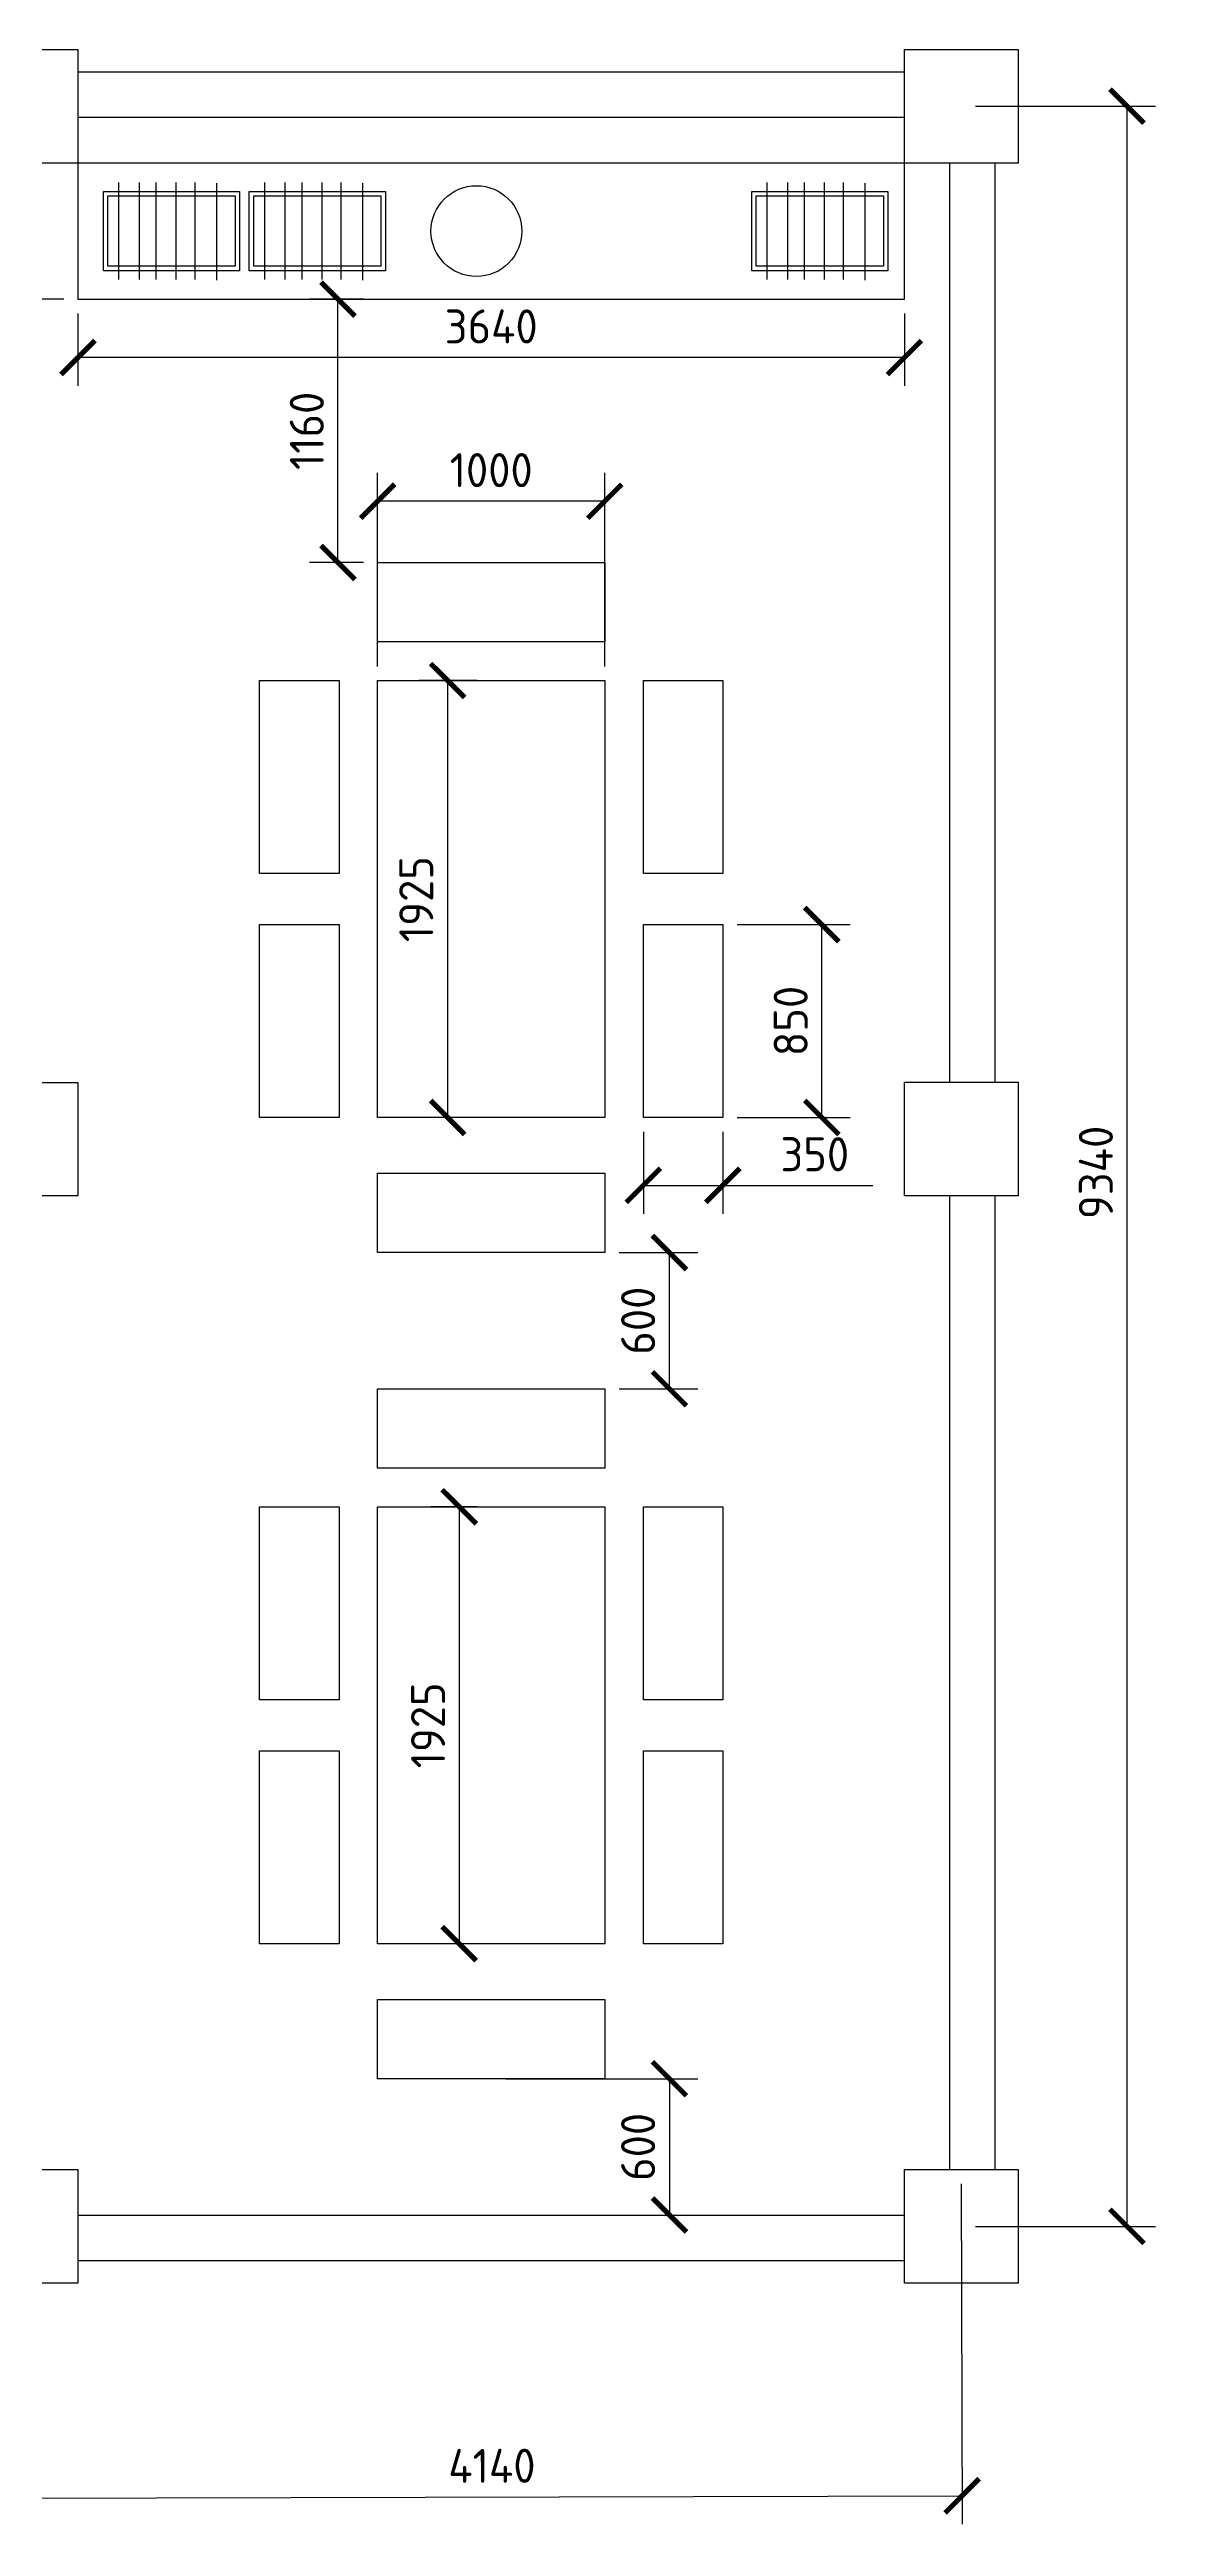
# Model space of a CAD drawing. Header units: millimetres. Extents: x -14813 to 141433, y -60308 to 84383.
# Drawn here: x 37110 to 41980, y -59906 to -48994 of the extents above; entities that cross this region are included whole.
import ezdxf

# ---------------------------------------------------------------- set-up
doc = ezdxf.new("R2010")
doc.units = ezdxf.units.MM
for name, color, linetype, lineweight in [('мебель', 44, 'Continuous', 25), ('размер', 1, 'Continuous', 25), ('стены', 7, 'Continuous', 25)]:
    doc.layers.add(name, color=color, linetype=linetype, lineweight=lineweight)
doc.styles.add('Аннотативный', font='')
doc.styles.get('Аннотативный').set_extended_font_data('GOST Common')
doc.dimstyles.new('Аннотативный', dxfattribs={"dimscale": 0, "dimtxt": 1.5, "dimasz": 1.5, "dimexe": 1.25, "dimexo": 0.625, "dimtad": 1, "dimdec": 0, "dimtxsty": 'Аннотативный', "dimblk": 'ARCHTICK', "dimcen": 2.5, "dimadec": 0, "dimazin": 0, "dimtfac": 1, "dimtdec": 0, "dimtmove": 0, "dimatfit": 3, "dimldrblk": 'CLOSEDBLANK', "dimfxl": 1, "dimarcsym": 0})

# ---------------------------------------------------------------- blocks, each defined once
blk = doc.blocks.new('_ArchTick')
at = {"color": 0, "linetype": 'ByBlock', "const_width": 0.15}
blk.add_lwpolyline([(-0.5, -0.5), (0.5, 0.5)], dxfattribs=at)
blk = doc.blocks.new('*D151')
at = {"layer": 'Defpoints', "color": 0, "transparency": 16777216}
for p in [(41125, -49244), (41125, -58584), (41855, -58584)]:
    blk.add_point(p, dxfattribs=at)
at = {"layer": 'размер', "color": 0, "lineweight": -2, "transparency": 16777216}
for p, q in [((41188, -49244), (41980, -49244)), ((41855, -49244), (41855, -58584)), ((41188, -58584), (41980, -58584))]:
    blk.add_line(p, q, dxfattribs=at)
at = {"layer": 'размер', "color": 0, "lineweight": -2, "transparency": 16777216, "xscale": 150, "yscale": 150, "zscale": 150}
for p, rotation in [((41855, -49244), 90), ((41855, -58584), 270)]:
    blk.add_blockref('_ArchTick', p, dxfattribs=dict(at, rotation=rotation))
at = {"layer": 'размер', "color": 0, "transparency": 16777216, "insert": (41718, -53941), "char_height": 150, "attachment_point": 5, "rotation": 90, "style": 'Аннотативный'}
blk.add_mtext('9340', dxfattribs=at)
blk = doc.blocks.new('_ClosedBlank')
at = {"color": 0, "linetype": 'ByBlock', "lineweight": -2}
for p, q in [((-1, 0.2), (0, 0)), ((-1, 0.2), (-1, -0.2)), ((0, 0), (-1, -0.2))]:
    blk.add_line(p, q, dxfattribs=at)
blk = doc.blocks.new('*D153')
at = {"layer": 'Defpoints', "color": 0, "transparency": 16777216}
for p in [(39055, -51774), (38863, -53699), (39055, -53699)]:
    blk.add_point(p, dxfattribs=at)
at = {"layer": 'размер', "color": 0, "lineweight": -2, "transparency": 16777216}
for p, q in [((38993, -51774), (38738, -51774)), ((38863, -51774), (38863, -53699)), ((38993, -53699), (38738, -53699))]:
    blk.add_line(p, q, dxfattribs=at)
at = {"layer": 'размер', "color": 0, "lineweight": -2, "transparency": 16777216, "xscale": 150, "yscale": 150, "zscale": 150}
for p, rotation in [((38863, -51774), 90), ((38863, -53699), 270)]:
    blk.add_blockref('_ArchTick', p, dxfattribs=dict(at, rotation=rotation))
at = {"layer": 'размер', "color": 0, "transparency": 16777216, "insert": (38725, -52737), "char_height": 150, "attachment_point": 5, "rotation": 90, "style": 'Аннотативный'}
blk.add_mtext('1925', dxfattribs=at)
blk = doc.blocks.new('*D154')
at = {"layer": 'Defpoints', "color": 0, "transparency": 16777216}
for p in [(39055, -55414), (38914, -57339), (39055, -57339)]:
    blk.add_point(p, dxfattribs=at)
at = {"layer": 'размер', "color": 0, "lineweight": -2, "transparency": 16777216}
for p, q in [((38993, -55414), (38789, -55414)), ((38914, -55414), (38914, -57339)), ((38993, -57339), (38789, -57339))]:
    blk.add_line(p, q, dxfattribs=at)
at = {"layer": 'размер', "color": 0, "lineweight": -2, "transparency": 16777216, "xscale": 150, "yscale": 150, "zscale": 150}
for p, rotation in [((38914, -55414), 90), ((38914, -57339), 270)]:
    blk.add_blockref('_ArchTick', p, dxfattribs=dict(at, rotation=rotation))
at = {"layer": 'размер', "color": 0, "transparency": 16777216, "insert": (38777, -56377), "char_height": 150, "attachment_point": 5, "rotation": 90, "style": 'Аннотативный'}
blk.add_mtext('1925', dxfattribs=at)
blk = doc.blocks.new('*D155')
at = {"layer": 'Defpoints', "color": 0, "transparency": 16777216}
for p in [(38555, -50984), (38555, -51774), (39555, -51774)]:
    blk.add_point(p, dxfattribs=at)
at = {"layer": 'размер', "color": 0, "lineweight": -2, "transparency": 16777216}
for p, q in [((38555, -51712), (38555, -50859)), ((39555, -51712), (39555, -50859)), ((39555, -50984), (38555, -50984))]:
    blk.add_line(p, q, dxfattribs=at)
at = {"layer": 'размер', "color": 0, "lineweight": -2, "transparency": 16777216, "xscale": 150, "yscale": 150, "zscale": 150, "rotation": 180}
blk.add_blockref('_ArchTick', (38555, -50984), dxfattribs=at)
at = {"layer": 'размер', "color": 0, "lineweight": -2, "transparency": 16777216, "xscale": 150, "yscale": 150, "zscale": 150}
blk.add_blockref('_ArchTick', (39555, -50984), dxfattribs=at)
at = {"layer": 'размер', "color": 0, "transparency": 16777216, "insert": (39055, -50847), "char_height": 150, "attachment_point": 5, "style": 'Аннотативный'}
blk.add_mtext('1000', dxfattribs=at)
blk = doc.blocks.new('*D156')
at = {"layer": 'Defpoints', "color": 0, "transparency": 16777216}
for p in [(38380, -50094), (38555, -50094), (38555, -51254)]:
    blk.add_point(p, dxfattribs=at)
at = {"layer": 'размер', "color": 0, "lineweight": -2, "transparency": 16777216}
for p, q in [((38493, -50094), (38255, -50094)), ((38380, -51254), (38380, -50094)), ((38493, -51254), (38255, -51254))]:
    blk.add_line(p, q, dxfattribs=at)
at = {"layer": 'размер', "color": 0, "lineweight": -2, "transparency": 16777216, "xscale": 150, "yscale": 150, "zscale": 150}
for p, rotation in [((38380, -50094), 90), ((38380, -51254), 270)]:
    blk.add_blockref('_ArchTick', p, dxfattribs=dict(at, rotation=rotation))
at = {"layer": 'размер', "color": 0, "transparency": 16777216, "insert": (38243, -50674), "char_height": 150, "attachment_point": 5, "rotation": 90, "style": 'Аннотативный'}
blk.add_mtext('1160', dxfattribs=at)
blk = doc.blocks.new('*D157')
at = {"layer": 'Defpoints', "color": 0, "transparency": 16777216}
for p in [(37235, -50094), (40875, -50094), (37235, -50351)]:
    blk.add_point(p, dxfattribs=at)
at = {"layer": 'размер', "color": 0, "lineweight": -2, "transparency": 16777216}
for p, q in [((37235, -50157), (37235, -50476)), ((40875, -50157), (40875, -50476)), ((40875, -50351), (37235, -50351))]:
    blk.add_line(p, q, dxfattribs=at)
at = {"layer": 'размер', "color": 0, "lineweight": -2, "transparency": 16777216, "xscale": 150, "yscale": 150, "zscale": 150, "rotation": 180}
blk.add_blockref('_ArchTick', (37235, -50351), dxfattribs=at)
at = {"layer": 'размер', "color": 0, "lineweight": -2, "transparency": 16777216, "xscale": 150, "yscale": 150, "zscale": 150}
blk.add_blockref('_ArchTick', (40875, -50351), dxfattribs=at)
at = {"layer": 'размер', "color": 0, "transparency": 16777216, "insert": (39055, -50214), "char_height": 150, "attachment_point": 5, "style": 'Аннотативный'}
blk.add_mtext('3640', dxfattribs=at)
blk = doc.blocks.new('*D158')
at = {"layer": 'Defpoints', "color": 0, "transparency": 16777216}
for p in [(36885, -49494), (37235, -49494), (37235, -50094)]:
    blk.add_point(p, dxfattribs=at)
at = {"layer": 'размер', "color": 0, "lineweight": -2, "transparency": 16777216}
for p, q in [((37173, -49494), (36760, -49494)), ((36885, -50094), (36885, -49494)), ((37173, -50094), (36760, -50094))]:
    blk.add_line(p, q, dxfattribs=at)
at = {"layer": 'размер', "color": 0, "lineweight": -2, "transparency": 16777216, "xscale": 150, "yscale": 150, "zscale": 150}
for p, rotation in [((36885, -49494), 90), ((36885, -50094), 270)]:
    blk.add_blockref('_ArchTick', p, dxfattribs=dict(at, rotation=rotation))
at = {"layer": 'размер', "color": 0, "transparency": 16777216, "insert": (36748, -49794), "char_height": 150, "attachment_point": 5, "rotation": 90, "style": 'Аннотативный'}
blk.add_mtext('600', dxfattribs=at)
blk = doc.blocks.new('*D160')
at = {"layer": 'Defpoints', "color": 0, "transparency": 16777216}
for p in [(36985, -58344), (41125, -58334), (41129, -59771)]:
    blk.add_point(p, dxfattribs=at)
at = {"layer": 'размер', "color": 0, "lineweight": -2, "transparency": 16777216}
for p, q in [((36985, -58407), (36989, -59906)), ((41125, -58397), (41129, -59896)), ((36989, -59781), (41129, -59771))]:
    blk.add_line(p, q, dxfattribs=at)
at = {"layer": 'размер', "color": 0, "lineweight": -2, "transparency": 16777216, "xscale": 150, "yscale": 150, "zscale": 150}
for p, rotation in [((41129, -59771), 0.1383953337728723), ((36989, -59781), 180.1383953337729)]:
    blk.add_blockref('_ArchTick', p, dxfattribs=dict(at, rotation=rotation))
at = {"layer": 'размер', "color": 0, "transparency": 16777216, "insert": (39058, -59639), "char_height": 150, "attachment_point": 5, "rotation": 0.1384, "style": 'Аннотативный'}
blk.add_mtext('4140', dxfattribs=at)
blk = doc.blocks.new('*D169')
at = {"layer": 'Defpoints', "color": 0, "transparency": 16777216}
for p in [(39555, -54294), (39840, -54294), (39555, -54894)]:
    blk.add_point(p, dxfattribs=at)
at = {"layer": 'размер', "color": 0, "lineweight": -2, "transparency": 16777216}
for p, q in [((39618, -54294), (39965, -54294)), ((39840, -54894), (39840, -54294)), ((39618, -54894), (39965, -54894))]:
    blk.add_line(p, q, dxfattribs=at)
at = {"layer": 'размер', "color": 0, "lineweight": -2, "transparency": 16777216, "xscale": 150, "yscale": 150, "zscale": 150}
for p, rotation in [((39840, -54294), 90), ((39840, -54894), 270)]:
    blk.add_blockref('_ArchTick', p, dxfattribs=dict(at, rotation=rotation))
at = {"layer": 'размер', "color": 0, "transparency": 16777216, "insert": (39702, -54594), "char_height": 150, "attachment_point": 5, "rotation": 90, "style": 'Аннотативный'}
blk.add_mtext('600', dxfattribs=at)
blk = doc.blocks.new('*D170')
at = {"layer": 'Defpoints', "color": 0, "transparency": 16777216}
for p in [(39055, -57934), (39055, -58534), (39840, -58534)]:
    blk.add_point(p, dxfattribs=at)
at = {"layer": 'размер', "color": 0, "lineweight": -2, "transparency": 16777216}
for p, q in [((39118, -57934), (39965, -57934)), ((39840, -57934), (39840, -58534)), ((39118, -58534), (39965, -58534))]:
    blk.add_line(p, q, dxfattribs=at)
at = {"layer": 'размер', "color": 0, "lineweight": -2, "transparency": 16777216, "xscale": 150, "yscale": 150, "zscale": 150}
for p, rotation in [((39840, -57934), 90), ((39840, -58534), 270)]:
    blk.add_blockref('_ArchTick', p, dxfattribs=dict(at, rotation=rotation))
at = {"layer": 'размер', "color": 0, "transparency": 16777216, "insert": (39702, -58234), "char_height": 150, "attachment_point": 5, "rotation": 90, "style": 'Аннотативный'}
blk.add_mtext('600', dxfattribs=at)
blk = doc.blocks.new('*D171')
at = {"layer": 'Defpoints', "color": 0, "transparency": 16777216}
for p in [(39725, -53699), (40075, -53699), (40075, -53998)]:
    blk.add_point(p, dxfattribs=at)
at = {"layer": 'размер', "color": 0, "lineweight": -2, "transparency": 16777216}
for p, q in [((39725, -53762), (39725, -54123)), ((40075, -53762), (40075, -54123)), ((39725, -53998), (40075, -53998)), ((40075, -53998), (40736, -53998))]:
    blk.add_line(p, q, dxfattribs=at)
at = {"layer": 'размер', "color": 0, "lineweight": -2, "transparency": 16777216, "xscale": 150, "yscale": 150, "zscale": 150, "rotation": 180}
blk.add_blockref('_ArchTick', (39725, -53998), dxfattribs=at)
at = {"layer": 'размер', "color": 0, "lineweight": -2, "transparency": 16777216, "xscale": 150, "yscale": 150, "zscale": 150}
blk.add_blockref('_ArchTick', (40075, -53998), dxfattribs=at)
at = {"layer": 'размер', "color": 0, "transparency": 16777216, "insert": (40480, -53861), "char_height": 150, "attachment_point": 5, "style": 'Аннотативный'}
blk.add_mtext('350', dxfattribs=at)
blk = doc.blocks.new('*D172')
at = {"layer": 'Defpoints', "color": 0, "transparency": 16777216}
for p in [(40075, -52849), (40511, -52849), (40075, -53699)]:
    blk.add_point(p, dxfattribs=at)
at = {"layer": 'размер', "color": 0, "lineweight": -2, "transparency": 16777216}
for p, q in [((40138, -52849), (40636, -52849)), ((40511, -53699), (40511, -52849)), ((40138, -53699), (40636, -53699))]:
    blk.add_line(p, q, dxfattribs=at)
at = {"layer": 'размер', "color": 0, "lineweight": -2, "transparency": 16777216, "xscale": 150, "yscale": 150, "zscale": 150}
for p, rotation in [((40511, -52849), 90), ((40511, -53699), 270)]:
    blk.add_blockref('_ArchTick', p, dxfattribs=dict(at, rotation=rotation))
at = {"layer": 'размер', "color": 0, "transparency": 16777216, "insert": (40374, -53274), "char_height": 150, "attachment_point": 5, "rotation": 90, "style": 'Аннотативный'}
blk.add_mtext('850', dxfattribs=at)

msp = doc.modelspace()

# ---------------------------------------------------------------- linework, layer by layer
at = {"layer": 'мебель'}
for p, q in [((37414.2, -49580.6), (37414.2, -50007.6)), ((37504.4, -49580.6), (37504.4, -50007.6)), ((37578.4, -49580.6), (37578.4, -50007.6)), ((37666.8, -49580.6), (37666.8, -50007.6)), ((37750.4, -49580.6), (37750.4, -50007.6)), ((37845.9, -49583.1), (37845.9, -50010.1)), ((38056.5, -49580.6), (38056.5, -50007.6)), ((38146.7, -49580.6), (38146.7, -50007.6)), ((38220.8, -49580.6), (38220.8, -50007.6)), ((38309.1, -49580.6), (38309.1, -50007.6)), ((38392.7, -49580.6), (38392.7, -50007.6)), ((38488.2, -49583.1), (38488.2, -50010.1)), ((40269.3, -49580.6), (40269.3, -50007.6)), ((40359.5, -49580.6), (40359.5, -50007.6)), ((40433.5, -49580.6), (40433.5, -50007.6)), ((40521.9, -49580.6), (40521.9, -50007.6)), ((40605.4, -49580.6), (40605.4, -50007.6)), ((40701, -49583.1), (40701, -50010.1))]:
    msp.add_line(p, q, dxfattribs=at)
for points in [[(37235, -49494.1), (37235, -50094.1), (40875, -50094.1), (40875, -49494.1), (37235, -49494.1)], [(37947, -49619.1), (37947, -49969.1), (37347, -49969.1), (37347, -49619.1), (37947, -49619.1)], [(38589.3, -49619.1), (38589.3, -49969.1), (37989.3, -49969.1), (37989.3, -49619.1), (38589.3, -49619.1)], [(40802.1, -49619.1), (40802.1, -49969.1), (40202.1, -49969.1), (40202.1, -49619.1), (40802.1, -49619.1)], [(38555, -51604.1), (38555, -51254.1), (39555, -51254.1), (39555, -51604.1), (38555, -51604.1)], [(38035, -51774.1), (38385, -51774.1), (38385, -52624.1), (38035, -52624.1), (38035, -51774.1)], [(38555, -51774.1), (39555, -51774.1), (39555, -53699.1), (38555, -53699.1), (38555, -51774.1)], [(39725, -51774.1), (40075, -51774.1), (40075, -52624.1), (39725, -52624.1), (39725, -51774.1)], [(38035, -52849.1), (38385, -52849.1), (38385, -53699.1), (38035, -53699.1), (38035, -52849.1)], [(39725, -52849.1), (40075, -52849.1), (40075, -53699.1), (39725, -53699.1), (39725, -52849.1)], [(38555, -54294.1), (38555, -53944.1), (39555, -53944.1), (39555, -54294.1), (38555, -54294.1)], [(38555, -55244.1), (38555, -54894.1), (39555, -54894.1), (39555, -55244.1), (38555, -55244.1)], [(38035, -55414.1), (38385, -55414.1), (38385, -56264.1), (38035, -56264.1), (38035, -55414.1)], [(38555, -55414.1), (39555, -55414.1), (39555, -57339.1), (38555, -57339.1), (38555, -55414.1)], [(39725, -55414.1), (40075, -55414.1), (40075, -56264.1), (39725, -56264.1), (39725, -55414.1)], [(38035, -56489.1), (38385, -56489.1), (38385, -57339.1), (38035, -57339.1), (38035, -56489.1)], [(39725, -56489.1), (40075, -56489.1), (40075, -57339.1), (39725, -57339.1), (39725, -56489.1)], [(38555, -57934.1), (38555, -57584.1), (39555, -57584.1), (39555, -57934.1), (38555, -57934.1)]]:
    msp.add_lwpolyline(points, dxfattribs=at)
for points in [[(37927, -49639.1), (37927, -49949.1), (37367, -49949.1), (37367, -49639.1)], [(38569.3, -49639.1), (38569.3, -49949.1), (38009.3, -49949.1), (38009.3, -49639.1)], [(40782.1, -49639.1), (40782.1, -49949.1), (40222.1, -49949.1), (40222.1, -49639.1)]]:
    msp.add_lwpolyline(points, close=True, dxfattribs=at)
msp.add_circle((38989.8, -49794.1), 200, dxfattribs=at)
at = {"layer": 'стены'}
for points in [[(36735, -48994.1), (37235, -48994.1), (37235, -49494.1), (36735, -49494.1), (36735, -48994.1)], [(40875, -48994.1), (41375, -48994.1), (41375, -49494.1), (40875, -49494.1), (40875, -48994.1)], [(40875, -49094.1), (37235, -49094.1)], [(40875, -49294.1), (37235, -49294.1)], [(41075, -53543.4), (41075, -49494.1)], [(41275, -53543.4), (41275, -49494.1)], [(36735, -53544.1), (37235, -53544.1), (37235, -54044.1), (36735, -54044.1), (36735, -53544.1)], [(40875, -53543.4), (41375, -53543.4), (41375, -54043.4), (40875, -54043.4), (40875, -53543.4)], [(41075, -58334.1), (41075, -54043.4)], [(41275, -58334.1), (41275, -54043.4)], [(36735, -58334.1), (37235, -58334.1), (37235, -58834.1), (36735, -58834.1), (36735, -58334.1)], [(40875, -58334.1), (41375, -58334.1), (41375, -58834.1), (40875, -58834.1), (40875, -58334.1)], [(37235, -58534.1), (40875, -58534.1)], [(37235, -58734.1), (40875, -58734.1)]]:
    msp.add_lwpolyline(points, dxfattribs=at)

# ---------------------------------------------------------------- dimensions: what is measured, and where the dimension line sits
at = {"layer": 'размер'}
dim = msp.add_linear_dim(base=(41855.3, -58584.1), p1=(41125, -49244.1), p2=(41125, -58584.1), angle=90, dimstyle='Аннотативный', dxfattribs=at)
dim.commit()
dim.dimension.update_dxf_attribs({"geometry": '*D151', "text_midpoint": (41855.3, -53940.9), "dimtype": 160})
for base, p1, p2, picture, middle in [((36885.4, -49494.1), (37235, -50094.1), (37235, -49494.1), '*D158', (36747.9, -49794.1)), ((38380.5, -50094.1), (38555, -51254.1), (38555, -50094.1), '*D156', (38243, -50674.1)), ((38862.6, -53699.1), (39055, -51774.1), (39055, -53699.1), '*D153', (38725.1, -52736.6)), ((40511.1, -52849.1), (40075, -53699.1), (40075, -52849.1), '*D172', (40373.6, -53274.1)), ((39839.9, -54294.1), (39555, -54894.1), (39555, -54294.1), '*D169', (39702.4, -54594.1)), ((38914.4, -57339.1), (39055, -55414.1), (39055, -57339.1), '*D154', (38776.9, -56376.6)), ((39839.9, -58534.1), (39055, -57934.1), (39055, -58534.1), '*D170', (39702.4, -58234.1))]:
    dim = msp.add_linear_dim(base=base, p1=p1, p2=p2, angle=90, dimstyle='Аннотативный', dxfattribs=at)
    dim.commit()
    dim.dimension.update_dxf_attribs({"geometry": picture, "text_midpoint": middle})
for base, p1, p2, picture, middle in [((37235, -50351.5), (40875, -50094.1), (37235, -50094.1), '*D157', (39055, -50214)), ((38555, -50984.4), (39555, -51774.1), (38555, -51774.1), '*D155', (39055, -50846.9)), ((40075, -53998.1), (39725, -53699.1), (40075, -53699.1), '*D171', (40480.4, -53860.6))]:
    dim = msp.add_linear_dim(base=base, p1=p1, p2=p2, dimstyle='Аннотативный', dxfattribs=at)
    dim.commit()
    dim.dimension.update_dxf_attribs({"geometry": picture, "text_midpoint": middle})
dim = msp.add_aligned_dim(p1=(36985, -58344.1), p2=(41125, -58334.1), distance=-1437, dimstyle='Аннотативный', dxfattribs=at)
dim.commit()
dim.dimension.update_dxf_attribs({"geometry": '*D160', "text_midpoint": (39058.2, -59638.6)})

doc.saveas('drawing.dxf')
